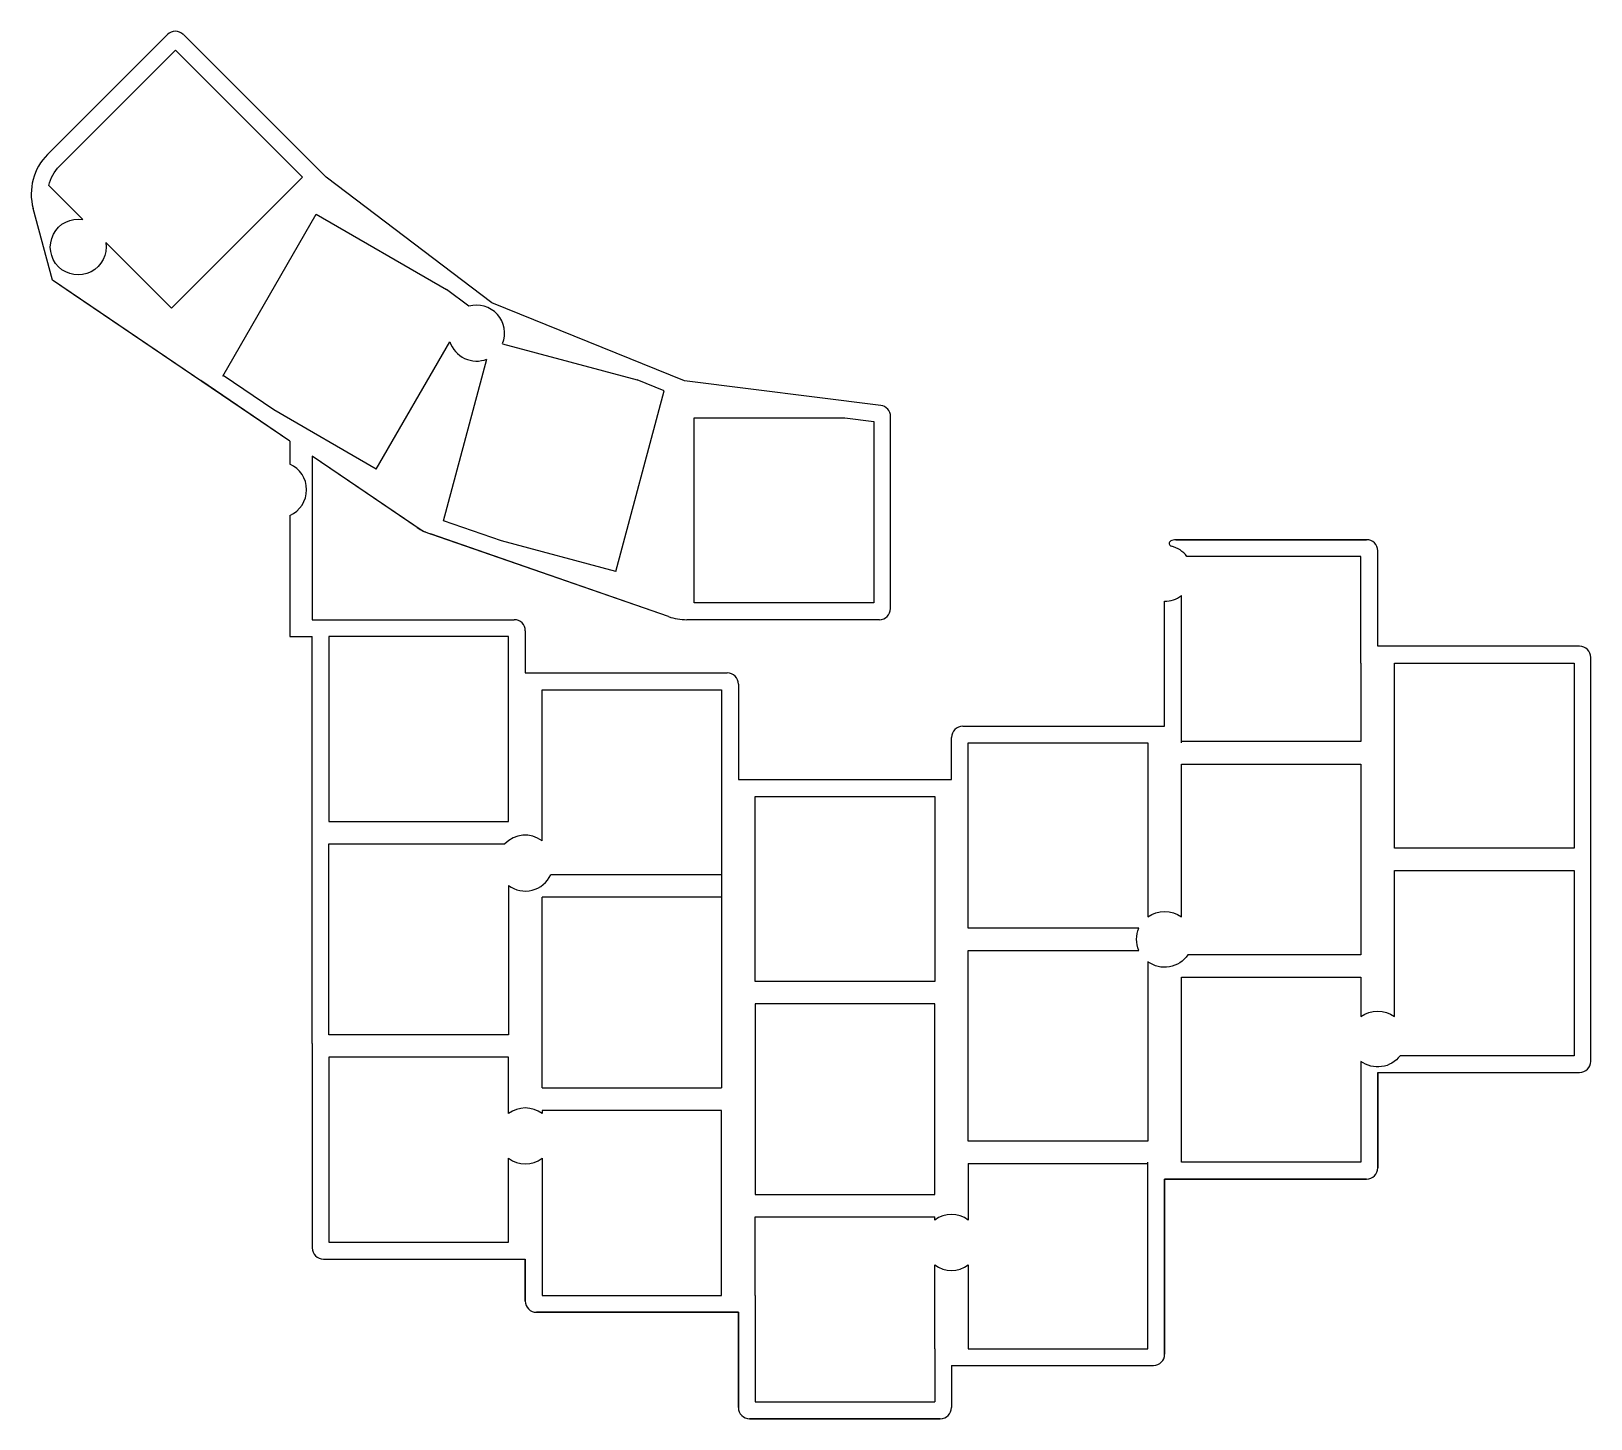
# Model space of a CAD drawing. Header units: millimetres. Extents: x 7 to 146, y 5 to 129.
import ezdxf

# ---------------------------------------------------------------- set-up
doc = ezdxf.new("R2010")
doc.units = ezdxf.units.MM
doc.layers.get('0').update_dxf_attribs({"linetype": 'CONTINUOUS'})

msp = doc.modelspace()

# ---------------------------------------------------------------- linework, layer by layer
for p, q in [((8.29, 118.11), (19.01, 128.83)), ((19.01, 128.83), (8.29, 118.11)), ((33.19, 116.06), (20.43, 128.83)), ((33.19, 116.06), (20.43, 128.83)), ((48, 104.85), (33.19, 116.06)), ((48, 104.85), (33.19, 116.06)), ((8.72, 106.87), (7, 113.27)), ((8.72, 106.87), (7, 113.27)), ((23.95, 98.28), (32.31, 112.76)), ((32.31, 112.76), (43.95, 106.04)), ((29.95, 92.48), (8.72, 106.87)), ((10.62, 105.58), (8.72, 106.87)), ((45.95, 104.53), (43.95, 106.04)), ((29.95, 92.48), (10.62, 105.58)), ((65.22, 97.86), (48, 104.85)), ((65.22, 97.86), (48, 104.85)), ((37.68, 89.97), (44.26, 101.36)), ((48.95, 101.18), (61, 97.96)), ((43.69, 85.35), (47.57, 99.81)), ((29.95, 92.48), (21.98, 97.88)), ((28.52, 95.26), (23.98, 98.34)), ((63.42, 96.97), (61, 97.96)), ((82.77, 95.67), (65.22, 97.86)), ((82.77, 95.67), (65.22, 97.86)), ((59.09, 80.82), (63.42, 96.97)), ((37.68, 89.97), (28.52, 95.26)), ((83.65, 77.51), (83.65, 94.68)), ((83.65, 77.51), (83.65, 94.68)), ((29.95, 92.48), (29.95, 90.42)), ((41.34, 84.76), (31.95, 91.13)), ((31.95, 91.13), (31.95, 76.51)), ((41.88, 84.39), (31.95, 91.13)), ((29.95, 85.83), (29.95, 75.01)), ((48.88, 83.55), (43.69, 85.35)), ((41.88, 84.39), (41.9, 84.43)), ((42.12, 84.33), (41.88, 84.39)), ((63.8, 76.79), (41.88, 84.39)), ((63.8, 76.79), (42.51, 84.18)), ((109.15, 83.66), (126.2, 83.66)), ((126.2, 83.66), (109.15, 83.66)), ((59.09, 80.82), (48.88, 83.55)), ((127.2, 74.13), (127.2, 82.66)), ((127.2, 74.13), (127.2, 82.66)), ((113.08, 82.16), (110.15, 82.16)), ((125.7, 82.16), (111.86, 82.16)), ((125.7, 72.63), (125.7, 82.16)), ((108.15, 66.99), (108.15, 78.16)), ((109.65, 73.85), (109.65, 78.66)), ((109.65, 65.49), (109.65, 76.95)), ((31.95, 76.51), (50, 76.51)), ((31.95, 76.51), (50, 76.51)), ((51, 75.51), (51, 71.75)), ((82.65, 76.51), (65.44, 76.51)), ((82.65, 76.51), (65.44, 76.51)), ((29.95, 75.01), (31.95, 75.01)), ((31.95, 38.63), (31.95, 75.01)), ((145.25, 74.13), (127.2, 74.13)), ((145.25, 74.13), (127.2, 74.13)), ((125.7, 72.63), (125.7, 65.61)), ((146.25, 37.03), (146.25, 73.13)), ((146.25, 37.03), (146.25, 73.13)), ((146.25, 37.03), (146.25, 73.13)), ((146.25, 37.03), (146.25, 73.13)), ((51, 71.75), (69.05, 71.75)), ((51, 71.75), (69.05, 71.75)), ((52.5, 56.75), (52.5, 70.25)), ((52.5, 70.25), (68.55, 70.25)), ((68.55, 70.25), (68.55, 60.72)), ((70.05, 70.75), (70.05, 62.22)), ((90.1, 66.99), (108.15, 66.99)), ((90.1, 66.99), (108.15, 66.99)), ((89.1, 62.22), (89.1, 65.99)), ((125.7, 65.61), (109.65, 65.61)), ((70.05, 62.22), (89.1, 62.22)), ((70.05, 62.22), (89.1, 62.22)), ((68.55, 60.72), (68.55, 34.65)), ((33.45, 39.41), (33.45, 56.46)), ((33.45, 56.46), (49.18, 56.46)), ((68.55, 53.7), (53.27, 53.7)), ((49.5, 52.75), (49.5, 39.41)), ((52.5, 34.65), (52.5, 51.7)), ((68.55, 51.7), (52.5, 51.7)), ((49.5, 39.41), (33.45, 39.41)), ((31.95, 38.63), (31.95, 37.13)), ((31.95, 37.13), (31.95, 20.36)), ((31.95, 37.13), (31.95, 20.36)), ((127.2, 27.51), (127.2, 36.03)), ((127.2, 36.03), (145.25, 36.03)), ((127.2, 36.03), (145.25, 36.03)), ((127.2, 36.03), (127.2, 27.51)), ((52.5, 34.65), (52.97, 34.65)), ((52.97, 34.65), (68.55, 34.65)), ((90.6, 27.89), (106.65, 27.89)), ((90.6, 27.89), (90.6, 22.84)), ((106.65, 11.34), (106.65, 28.01)), ((108.15, 26.51), (126.2, 26.51)), ((126.2, 26.51), (108.15, 26.51)), ((108.15, 26.51), (108.15, 10.84)), ((108.15, 26.51), (126.2, 26.51)), ((108.15, 10.84), (108.15, 26.51)), ((71.55, 16.1), (71.55, 23.13)), ((71.55, 23.13), (87.6, 23.13)), ((87.6, 22.84), (87.6, 23.13)), ((32.95, 19.36), (51, 19.36)), ((32.95, 19.36), (51, 19.36)), ((51, 19.36), (51, 15.6)), ((51, 15.6), (51, 19.36)), ((87.6, 11.34), (87.6, 18.84)), ((90.6, 18.84), (90.6, 11.34)), ((71.55, 16.1), (71.55, 6.58)), ((70.05, 14.6), (52, 14.6)), ((52, 14.6), (70.05, 14.6)), ((70.05, 6.08), (70.05, 14.6)), ((70.05, 14.6), (70.05, 6.08)), ((87.6, 11.34), (87.6, 6.58)), ((90.6, 11.34), (106.65, 11.34)), ((89.1, 9.84), (89.1, 6.08)), ((89.1, 9.84), (107.15, 9.84)), ((89.1, 9.84), (89.1, 6.08)), ((89.1, 9.84), (107.15, 9.84)), ((71.55, 6.58), (87.6, 6.58)), ((71.05, 5.08), (88.1, 5.08)), ((71.05, 5.08), (88.1, 5.08)), ((88.1, 5.08), (71.05, 5.08))]:
    msp.add_line(p, q)
for points in [[(9.35, 117.05), (19.72, 127.41), (31.07, 116.06), (19.37, 104.36), (13.5, 110.23, -3.106123), (11.44, 112.29), (8.41, 115.32, -0.143496)], [(106.65, 29.89), (90.6, 29.89), (90.6, 46.94), (105.86, 46.94, -0.208712), (105.86, 48.94), (90.6, 48.94), (90.6, 60.72), (90.6, 65.49), (106.65, 65.49), (106.65, 49.94, -0.333333), (109.65, 49.94), (109.65, 63.61), (125.7, 63.61), (125.7, 46.56), (110.23, 46.56, -0.431347), (106.65, 45.94)], [(144.75, 37.53), (129.2, 37.53, -0.414214), (125.7, 37.03), (125.7, 28.01), (109.65, 28.01), (109.65, 44.56), (125.7, 44.56), (125.7, 41.03, -0.333333), (128.7, 41.03), (128.7, 54.08), (144.75, 54.08)], [(68.55, 32.65), (52.5, 32.65), (52.5, 32.36, 0.333333), (49.5, 32.36), (49.5, 37.41), (33.45, 37.41), (33.45, 20.86), (49.5, 20.86), (49.5, 28.36, 0.333333), (52.5, 28.36), (52.5, 20.86), (52.5, 16.1), (68.55, 16.1)]]:
    msp.add_lwpolyline(points, format="xyb", close=True)
for points in [[(82.15, 94.24), (82.15, 78.01), (66.1, 78.01), (66.1, 94.56), (79.55, 94.56)], [(33.45, 75.01), (33.45, 58.46), (49.5, 58.46), (49.5, 70.25), (49.5, 75.01)], [(128.7, 72.63), (144.75, 72.63), (144.75, 56.08), (128.7, 56.08)], [(87.6, 60.72), (87.6, 44.18), (71.55, 44.18), (71.55, 60.72)], [(87.6, 42.18), (71.55, 42.18), (71.55, 25.13), (87.6, 25.13)]]:
    msp.add_lwpolyline(points, close=True)
for centre, radius, start, end in [((19.72, 128.12), 1, 45, 135), ((11.83, 114.57), 5, 135, 195.0384), ((46.64, 102.13), 2.5, -22.1712, 106.0184), ((46.64, 102.13), 2.5, 197.8389, 291.8699), ((82.65, 94.68), 1, 0, 82.8883), ((28.95, 88.13), 2.5, -66.4218, 66.4218), ((44.14, 88.9), 5, 235.8692, 250.8692), ((109.15, 82.66), 1, 90, 116.8307), ((126.2, 82.66), 1, 0, 90), ((108.81, 83.33), 0.25, 116.8307, 256.0816), ((108.15, 80.66), 2.5, 36.8699, 76.0816), ((108.15, 80.66), 2.5, 270, 306.8699), ((65.44, 81.51), 5, 250.8692, 270), ((82.65, 77.51), 1, -90, 0), ((50, 75.51), 1, 0, 90), ((145.25, 73.13), 1, 0, 90), ((69.05, 70.75), 1, 0, 90), ((90.1, 65.99), 1, 90, 180), ((51, 54.75), 2.5, 53.1301, 136.7644), ((51, 54.75), 2.5, 233.1301, 335.1654), ((145.25, 37.03), 1, -90, 0), ((126.2, 27.51), 1, -90, 0), ((89.1, 20.84), 2.5, 53.1301, 126.8699), ((32.95, 20.36), 1, 180, 270), ((89.1, 20.84), 2.5, 233.1301, 306.8699), ((52, 15.6), 1, 180, 270), ((107.15, 10.84), 1, 270, 360), ((71.05, 6.08), 1, 180, 270), ((88.1, 6.08), 1, -90, 0)]:
    msp.add_arc(centre, radius, start, end)

doc.saveas('drawing.dxf')
